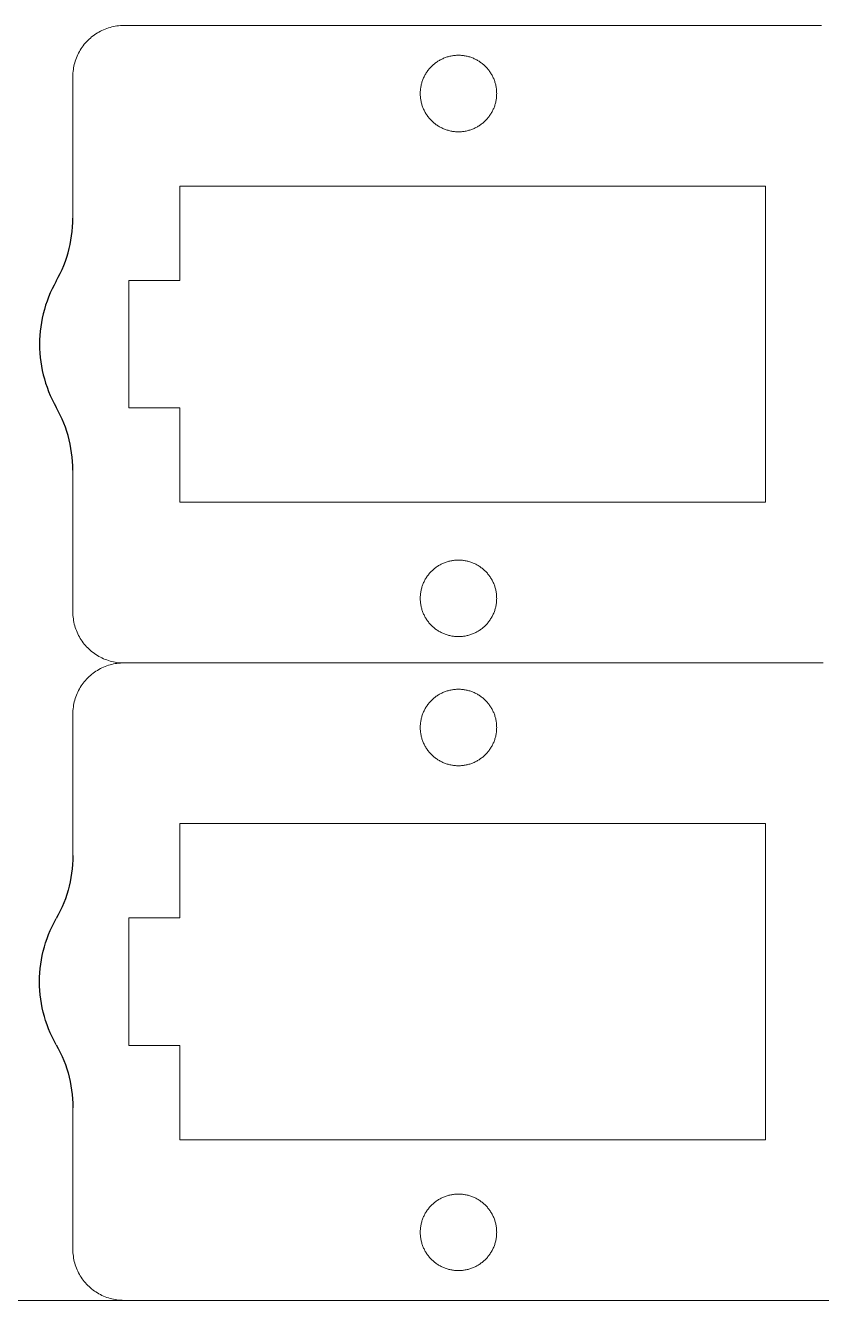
# Model space of a CAD drawing. Header units: millimetres. Extents: x -87 to 69, y -57 to 280.
# Drawn here: x -41.3 to -10.1, y 86.6 to 136.6 of the extents above; entities that cross this region are included whole.
import ezdxf

# ---------------------------------------------------------------- set-up
doc = ezdxf.new("R2010")
doc.units = ezdxf.units.MM
doc.header["$MEASUREMENT"] = 0
doc.layers.add('Predeterminado', color=18, linetype='Continuous', true_color=0x000000)

msp = doc.modelspace()

# ---------------------------------------------------------------- linework, layer by layer
at = {"layer": 'Predeterminado', "lineweight": 9}
for points in [[(-37.488, 136.619), (-37.556, 136.618), (-37.624, 136.614), (-37.692, 136.608), (-37.76, 136.6), (-37.828, 136.59), (-37.895, 136.577), (-37.961, 136.562), (-38.027, 136.545), (-38.093, 136.525), (-38.157, 136.503), (-38.221, 136.479), (-38.285, 136.453), (-38.347, 136.425), (-38.408, 136.395), (-38.468, 136.362), (-38.527, 136.328), (-38.585, 136.291), (-38.641, 136.253), (-38.696, 136.213), (-38.75, 136.17), (-38.802, 136.126), (-38.853, 136.081), (-38.902, 136.033), (-38.949, 135.984), (-38.995, 135.933), (-39.039, 135.881), (-39.081, 135.827), (-39.122, 135.772), (-39.16, 135.716), (-39.197, 135.658), (-39.231, 135.599), (-39.263, 135.539), (-39.294, 135.478), (-39.322, 135.416), (-39.348, 135.353), (-39.372, 135.289), (-39.394, 135.224), (-39.414, 135.158), (-39.431, 135.092), (-39.446, 135.026), (-39.459, 134.959), (-39.469, 134.891), (-39.477, 134.823), (-39.483, 134.755), (-39.487, 134.687), (-39.488, 134.619)], [(-10.102, 136.619), (-37.488, 136.619)], [(-39.488, 134.619), (-39.488, 129.062)], [(-35.295, 126.619), (-35.295, 130.319), (-35.294, 130.319), (-12.295, 130.319), (-12.295, 130.318), (-12.295, 117.919), (-12.296, 117.919), (-35.295, 117.919), (-35.295, 117.919), (-35.295, 121.619)], [(-35.295, 121.619), (-35.295, 121.619), (-37.295, 121.619), (-37.295, 121.619), (-37.295, 126.619), (-37.295, 126.619), (-35.295, 126.619)], [(-39.488, 119.175), (-39.488, 113.619)], [(-39.488, 113.619), (-39.487, 113.551), (-39.483, 113.482), (-39.477, 113.414), (-39.469, 113.347), (-39.459, 113.279), (-39.446, 113.212), (-39.431, 113.145), (-39.414, 113.079), (-39.394, 113.014), (-39.372, 112.949), (-39.348, 112.885), (-39.322, 112.822), (-39.294, 112.76), (-39.263, 112.699), (-39.231, 112.639), (-39.197, 112.58), (-39.16, 112.522), (-39.122, 112.466), (-39.081, 112.41), (-39.039, 112.357), (-38.995, 112.304), (-38.949, 112.254), (-38.902, 112.205), (-38.853, 112.157), (-38.802, 112.111), (-38.75, 112.067), (-38.696, 112.025), (-38.641, 111.985), (-38.585, 111.947), (-38.527, 111.91), (-38.468, 111.876), (-38.408, 111.843), (-38.347, 111.813), (-38.285, 111.784), (-38.221, 111.758), (-38.157, 111.734), (-38.093, 111.713), (-38.027, 111.693), (-37.961, 111.676), (-37.895, 111.661), (-37.828, 111.648), (-37.76, 111.638), (-37.692, 111.629), (-37.624, 111.624), (-37.556, 111.62), (-37.488, 111.619)], [(-39.488, 109.619), (-39.487, 109.687), (-39.483, 109.755), (-39.477, 109.823), (-39.469, 109.891), (-39.459, 109.959), (-39.446, 110.026), (-39.431, 110.092), (-39.414, 110.158), (-39.394, 110.224), (-39.372, 110.289), (-39.348, 110.353), (-39.322, 110.416), (-39.294, 110.478), (-39.263, 110.539), (-39.231, 110.599), (-39.197, 110.658), (-39.16, 110.716), (-39.122, 110.772), (-39.081, 110.827), (-39.039, 110.881), (-38.995, 110.933), (-38.949, 110.984), (-38.902, 111.033), (-38.853, 111.081), (-38.802, 111.126), (-38.75, 111.17), (-38.696, 111.213), (-38.641, 111.253), (-38.585, 111.291), (-38.527, 111.328), (-38.468, 111.362), (-38.408, 111.395), (-38.347, 111.425), (-38.285, 111.453), (-38.221, 111.479), (-38.157, 111.503), (-38.093, 111.525), (-38.027, 111.545), (-37.961, 111.562), (-37.895, 111.577), (-37.828, 111.59), (-37.76, 111.6), (-37.692, 111.608), (-37.624, 111.614), (-37.556, 111.618), (-37.488, 111.619)], [(-37.488, 111.619), (-10.102, 111.619)], [(-37.488, 111.619), (-10.102, 111.619)], [(-10.102, 111.619), (-10.033, 111.62)], [(-10.102, 111.619), (-10.033, 111.618)], [(-39.488, 104.062), (-39.488, 109.619)], [(-35.295, 96.619), (-35.295, 92.919), (-35.294, 92.919), (-12.295, 92.919), (-12.295, 92.92), (-12.295, 105.319), (-12.296, 105.319), (-35.295, 105.319), (-35.295, 105.319), (-35.295, 101.619)], [(-35.295, 101.619), (-35.295, 101.619), (-37.295, 101.619), (-37.295, 101.619), (-37.295, 96.619), (-37.295, 96.619), (-35.295, 96.619)], [(-39.488, 88.619), (-39.488, 94.175)], [(-37.488, 86.619), (-37.556, 86.62), (-37.624, 86.624), (-37.692, 86.629), (-37.76, 86.638), (-37.828, 86.648), (-37.895, 86.661), (-37.961, 86.676), (-38.027, 86.693), (-38.093, 86.713), (-38.157, 86.734), (-38.221, 86.758), (-38.285, 86.784), (-38.347, 86.813), (-38.408, 86.843), (-38.468, 86.876), (-38.527, 86.91), (-38.585, 86.947), (-38.641, 86.985), (-38.696, 87.025), (-38.75, 87.067), (-38.802, 87.111), (-38.853, 87.157), (-38.902, 87.205), (-38.949, 87.254), (-38.995, 87.304), (-39.039, 87.357), (-39.081, 87.41), (-39.122, 87.466), (-39.16, 87.522), (-39.197, 87.58), (-39.231, 87.639), (-39.263, 87.699), (-39.294, 87.76), (-39.322, 87.822), (-39.348, 87.885), (-39.372, 87.949), (-39.394, 88.014), (-39.414, 88.079), (-39.431, 88.145), (-39.446, 88.212), (-39.459, 88.279), (-39.469, 88.347), (-39.477, 88.414), (-39.483, 88.482), (-39.487, 88.551), (-39.488, 88.619)], [(21.284, 86.619), (21.281, 86.619), (21.271, 86.619), (21.233, 86.619), (21.081, 86.619), (20.487, 86.619), (18.234, 86.619), (10.191, 86.618), (-14.216, 86.616), (-38.622, 86.614), (-46.665, 86.613), (-48.918, 86.613), (-49.512, 86.613), (-49.664, 86.613), (-49.703, 86.613), (-49.712, 86.613), (-49.716, 86.613)], [(-10.102, 86.619), (-37.488, 86.619)]]:
    msp.add_lwpolyline(points, dxfattribs=at)
for points in [[(-24.352, 132.451), (-24.391, 132.451), (-24.429, 132.453), (-24.468, 132.455), (-24.506, 132.459), (-24.543, 132.463), (-24.581, 132.468), (-24.618, 132.474), (-24.654, 132.481), (-24.691, 132.489), (-24.727, 132.498), (-24.763, 132.508), (-24.798, 132.518), (-24.833, 132.53), (-24.868, 132.542), (-24.902, 132.555), (-24.936, 132.569), (-24.97, 132.583), (-25.003, 132.599), (-25.035, 132.615), (-25.067, 132.632), (-25.099, 132.65), (-25.13, 132.668), (-25.161, 132.687), (-25.191, 132.707), (-25.221, 132.728), (-25.25, 132.749), (-25.278, 132.771), (-25.306, 132.793), (-25.334, 132.817), (-25.361, 132.841), (-25.387, 132.865), (-25.413, 132.89), (-25.438, 132.916), (-25.463, 132.942), (-25.486, 132.969), (-25.51, 132.997), (-25.532, 133.025), (-25.554, 133.053), (-25.576, 133.083), (-25.596, 133.112), (-25.616, 133.142), (-25.635, 133.173), (-25.654, 133.204), (-25.671, 133.236), (-25.688, 133.268), (-25.704, 133.301), (-25.72, 133.334), (-25.734, 133.367), (-25.748, 133.401), (-25.761, 133.435), (-25.773, 133.47), (-25.785, 133.505), (-25.795, 133.54), (-25.805, 133.576), (-25.814, 133.612), (-25.822, 133.649), (-25.829, 133.685), (-25.835, 133.723), (-25.84, 133.76), (-25.845, 133.798), (-25.848, 133.836), (-25.85, 133.874), (-25.852, 133.912), (-25.852, 133.951), (-25.852, 133.99), (-25.85, 134.028), (-25.848, 134.066), (-25.845, 134.104), (-25.84, 134.142), (-25.835, 134.179), (-25.829, 134.217), (-25.822, 134.253), (-25.814, 134.29), (-25.805, 134.326), (-25.795, 134.362), (-25.785, 134.397), (-25.773, 134.432), (-25.761, 134.467), (-25.748, 134.501), (-25.734, 134.535), (-25.72, 134.568), (-25.704, 134.601), (-25.688, 134.634), (-25.671, 134.666), (-25.654, 134.698), (-25.635, 134.729), (-25.616, 134.759), (-25.596, 134.79), (-25.576, 134.819), (-25.554, 134.848), (-25.532, 134.877), (-25.51, 134.905), (-25.486, 134.933), (-25.463, 134.96), (-25.438, 134.986), (-25.413, 135.012), (-25.387, 135.037), (-25.361, 135.061), (-25.334, 135.085), (-25.306, 135.108), (-25.278, 135.131), (-25.25, 135.153), (-25.221, 135.174), (-25.191, 135.195), (-25.161, 135.215), (-25.13, 135.234), (-25.099, 135.252), (-25.067, 135.27), (-25.035, 135.287), (-25.003, 135.303), (-24.97, 135.318), (-24.936, 135.333), (-24.902, 135.347), (-24.868, 135.36), (-24.833, 135.372), (-24.798, 135.384), (-24.763, 135.394), (-24.727, 135.404), (-24.691, 135.413), (-24.654, 135.421), (-24.618, 135.428), (-24.581, 135.434), (-24.543, 135.439), (-24.506, 135.443), (-24.468, 135.447), (-24.429, 135.449), (-24.391, 135.451), (-24.352, 135.451), (-24.313, 135.451), (-24.275, 135.449), (-24.237, 135.447), (-24.199, 135.443), (-24.161, 135.439), (-24.124, 135.434), (-24.087, 135.428), (-24.05, 135.421), (-24.013, 135.413), (-23.977, 135.404), (-23.942, 135.394), (-23.906, 135.384), (-23.871, 135.372), (-23.836, 135.36), (-23.802, 135.347), (-23.768, 135.333), (-23.735, 135.318), (-23.702, 135.303), (-23.669, 135.287), (-23.637, 135.27), (-23.606, 135.252), (-23.574, 135.234), (-23.544, 135.215), (-23.514, 135.195), (-23.484, 135.174), (-23.455, 135.153), (-23.426, 135.131), (-23.398, 135.108), (-23.371, 135.085), (-23.344, 135.061), (-23.317, 135.037), (-23.292, 135.012), (-23.266, 134.986), (-23.242, 134.96), (-23.218, 134.933), (-23.195, 134.905), (-23.172, 134.877), (-23.15, 134.848), (-23.129, 134.819), (-23.108, 134.79), (-23.089, 134.759), (-23.069, 134.729), (-23.051, 134.698), (-23.033, 134.666), (-23.016, 134.634), (-23, 134.601), (-22.985, 134.568), (-22.97, 134.535), (-22.956, 134.501), (-22.943, 134.467), (-22.931, 134.432), (-22.92, 134.397), (-22.909, 134.362), (-22.899, 134.326), (-22.891, 134.29), (-22.883, 134.253), (-22.876, 134.217), (-22.869, 134.179), (-22.864, 134.142), (-22.86, 134.104), (-22.857, 134.066), (-22.854, 134.028), (-22.853, 133.99), (-22.852, 133.951), (-22.853, 133.912), (-22.854, 133.874), (-22.857, 133.836), (-22.86, 133.798), (-22.864, 133.76), (-22.869, 133.723), (-22.876, 133.685), (-22.883, 133.649), (-22.891, 133.612), (-22.899, 133.576), (-22.909, 133.54), (-22.92, 133.505), (-22.931, 133.47), (-22.943, 133.435), (-22.956, 133.401), (-22.97, 133.367), (-22.985, 133.334), (-23, 133.301), (-23.016, 133.268), (-23.033, 133.236), (-23.051, 133.204), (-23.069, 133.173), (-23.089, 133.142), (-23.108, 133.112), (-23.129, 133.083), (-23.15, 133.053), (-23.172, 133.025), (-23.195, 132.997), (-23.218, 132.969), (-23.242, 132.942), (-23.266, 132.916), (-23.292, 132.89), (-23.317, 132.865), (-23.344, 132.841), (-23.371, 132.817), (-23.398, 132.793), (-23.426, 132.771), (-23.455, 132.749), (-23.484, 132.728), (-23.514, 132.707), (-23.544, 132.687), (-23.574, 132.668), (-23.606, 132.65), (-23.637, 132.632), (-23.669, 132.615), (-23.702, 132.599), (-23.735, 132.583), (-23.768, 132.569), (-23.802, 132.555), (-23.836, 132.542), (-23.871, 132.53), (-23.906, 132.518), (-23.942, 132.508), (-23.977, 132.498), (-24.013, 132.489), (-24.05, 132.481), (-24.087, 132.474), (-24.124, 132.468), (-24.161, 132.463), (-24.199, 132.459), (-24.237, 132.455), (-24.275, 132.453), (-24.313, 132.451)], [(-24.352, 112.651), (-24.391, 112.651), (-24.43, 112.653), (-24.468, 112.655), (-24.506, 112.659), (-24.543, 112.663), (-24.581, 112.668), (-24.618, 112.674), (-24.655, 112.681), (-24.691, 112.689), (-24.727, 112.698), (-24.763, 112.708), (-24.798, 112.718), (-24.833, 112.73), (-24.868, 112.742), (-24.902, 112.755), (-24.936, 112.769), (-24.97, 112.783), (-25.003, 112.799), (-25.035, 112.815), (-25.067, 112.832), (-25.099, 112.85), (-25.13, 112.868), (-25.161, 112.887), (-25.191, 112.907), (-25.221, 112.928), (-25.25, 112.949), (-25.279, 112.971), (-25.307, 112.993), (-25.334, 113.017), (-25.361, 113.041), (-25.387, 113.065), (-25.413, 113.09), (-25.438, 113.116), (-25.463, 113.142), (-25.487, 113.169), (-25.51, 113.197), (-25.533, 113.225), (-25.554, 113.253), (-25.576, 113.283), (-25.596, 113.312), (-25.616, 113.342), (-25.635, 113.373), (-25.654, 113.404), (-25.671, 113.436), (-25.688, 113.468), (-25.705, 113.501), (-25.72, 113.534), (-25.735, 113.567), (-25.748, 113.601), (-25.761, 113.635), (-25.774, 113.67), (-25.785, 113.705), (-25.796, 113.74), (-25.805, 113.776), (-25.814, 113.812), (-25.822, 113.849), (-25.829, 113.885), (-25.835, 113.923), (-25.84, 113.96), (-25.845, 113.998), (-25.848, 114.036), (-25.851, 114.074), (-25.852, 114.112), (-25.853, 114.151), (-25.852, 114.19), (-25.851, 114.228), (-25.848, 114.266), (-25.845, 114.304), (-25.84, 114.342), (-25.835, 114.379), (-25.829, 114.417), (-25.822, 114.453), (-25.814, 114.49), (-25.805, 114.526), (-25.796, 114.562), (-25.785, 114.597), (-25.774, 114.632), (-25.761, 114.667), (-25.748, 114.701), (-25.735, 114.735), (-25.72, 114.768), (-25.705, 114.801), (-25.688, 114.834), (-25.671, 114.866), (-25.654, 114.898), (-25.635, 114.929), (-25.616, 114.959), (-25.596, 114.99), (-25.576, 115.019), (-25.554, 115.048), (-25.533, 115.077), (-25.51, 115.105), (-25.487, 115.133), (-25.463, 115.16), (-25.438, 115.186), (-25.413, 115.212), (-25.387, 115.237), (-25.361, 115.261), (-25.334, 115.285), (-25.307, 115.308), (-25.279, 115.331), (-25.25, 115.353), (-25.221, 115.374), (-25.191, 115.395), (-25.161, 115.415), (-25.13, 115.434), (-25.099, 115.452), (-25.067, 115.47), (-25.035, 115.487), (-25.003, 115.503), (-24.97, 115.518), (-24.936, 115.533), (-24.902, 115.547), (-24.868, 115.56), (-24.833, 115.572), (-24.798, 115.584), (-24.763, 115.594), (-24.727, 115.604), (-24.691, 115.613), (-24.655, 115.621), (-24.618, 115.628), (-24.581, 115.634), (-24.543, 115.639), (-24.506, 115.643), (-24.468, 115.647), (-24.43, 115.649), (-24.391, 115.651), (-24.352, 115.651), (-24.314, 115.651), (-24.275, 115.649), (-24.237, 115.647), (-24.199, 115.643), (-24.161, 115.639), (-24.124, 115.634), (-24.087, 115.628), (-24.05, 115.621), (-24.014, 115.613), (-23.978, 115.604), (-23.942, 115.594), (-23.906, 115.584), (-23.871, 115.572), (-23.837, 115.56), (-23.802, 115.547), (-23.769, 115.533), (-23.735, 115.518), (-23.702, 115.503), (-23.67, 115.487), (-23.637, 115.47), (-23.606, 115.452), (-23.575, 115.434), (-23.544, 115.415), (-23.514, 115.395), (-23.484, 115.374), (-23.455, 115.353), (-23.426, 115.331), (-23.398, 115.308), (-23.371, 115.285), (-23.344, 115.261), (-23.317, 115.237), (-23.292, 115.212), (-23.267, 115.186), (-23.242, 115.16), (-23.218, 115.133), (-23.195, 115.105), (-23.172, 115.077), (-23.15, 115.048), (-23.129, 115.019), (-23.109, 114.99), (-23.089, 114.959), (-23.07, 114.929), (-23.051, 114.898), (-23.033, 114.866), (-23.017, 114.834), (-23, 114.801), (-22.985, 114.768), (-22.97, 114.735), (-22.956, 114.701), (-22.943, 114.667), (-22.931, 114.632), (-22.92, 114.597), (-22.909, 114.562), (-22.9, 114.526), (-22.891, 114.49), (-22.883, 114.453), (-22.876, 114.417), (-22.87, 114.379), (-22.864, 114.342), (-22.86, 114.304), (-22.857, 114.266), (-22.854, 114.228), (-22.853, 114.19), (-22.852, 114.151), (-22.853, 114.112), (-22.854, 114.074), (-22.857, 114.036), (-22.86, 113.998), (-22.864, 113.96), (-22.87, 113.923), (-22.876, 113.885), (-22.883, 113.849), (-22.891, 113.812), (-22.9, 113.776), (-22.909, 113.74), (-22.92, 113.705), (-22.931, 113.67), (-22.943, 113.635), (-22.956, 113.601), (-22.97, 113.567), (-22.985, 113.534), (-23, 113.501), (-23.017, 113.468), (-23.033, 113.436), (-23.051, 113.404), (-23.07, 113.373), (-23.089, 113.342), (-23.109, 113.312), (-23.129, 113.283), (-23.15, 113.253), (-23.172, 113.225), (-23.195, 113.197), (-23.218, 113.169), (-23.242, 113.142), (-23.267, 113.116), (-23.292, 113.09), (-23.317, 113.065), (-23.344, 113.041), (-23.371, 113.017), (-23.398, 112.993), (-23.426, 112.971), (-23.455, 112.949), (-23.484, 112.928), (-23.514, 112.907), (-23.544, 112.887), (-23.575, 112.868), (-23.606, 112.85), (-23.637, 112.832), (-23.67, 112.815), (-23.702, 112.799), (-23.735, 112.783), (-23.769, 112.769), (-23.802, 112.755), (-23.837, 112.742), (-23.871, 112.73), (-23.906, 112.718), (-23.942, 112.708), (-23.978, 112.698), (-24.014, 112.689), (-24.05, 112.681), (-24.087, 112.674), (-24.124, 112.668), (-24.161, 112.663), (-24.199, 112.659), (-24.237, 112.655), (-24.275, 112.653), (-24.314, 112.651)], [(-24.352, 110.587), (-24.391, 110.586), (-24.43, 110.585), (-24.468, 110.583), (-24.506, 110.579), (-24.543, 110.575), (-24.581, 110.57), (-24.618, 110.563), (-24.655, 110.556), (-24.691, 110.548), (-24.727, 110.54), (-24.763, 110.53), (-24.798, 110.519), (-24.833, 110.508), (-24.868, 110.496), (-24.902, 110.483), (-24.936, 110.469), (-24.97, 110.454), (-25.003, 110.439), (-25.035, 110.423), (-25.067, 110.406), (-25.099, 110.388), (-25.13, 110.37), (-25.161, 110.351), (-25.191, 110.331), (-25.221, 110.31), (-25.25, 110.289), (-25.279, 110.267), (-25.307, 110.244), (-25.334, 110.221), (-25.361, 110.197), (-25.387, 110.173), (-25.413, 110.148), (-25.438, 110.122), (-25.463, 110.095), (-25.487, 110.069), (-25.51, 110.041), (-25.533, 110.013), (-25.554, 109.984), (-25.576, 109.955), (-25.596, 109.926), (-25.616, 109.895), (-25.635, 109.865), (-25.654, 109.833), (-25.671, 109.802), (-25.688, 109.77), (-25.705, 109.737), (-25.72, 109.704), (-25.735, 109.671), (-25.748, 109.637), (-25.761, 109.603), (-25.774, 109.568), (-25.785, 109.533), (-25.796, 109.497), (-25.805, 109.462), (-25.814, 109.426), (-25.822, 109.389), (-25.829, 109.352), (-25.835, 109.315), (-25.84, 109.278), (-25.845, 109.24), (-25.848, 109.202), (-25.851, 109.164), (-25.852, 109.126), (-25.853, 109.087), (-25.852, 109.048), (-25.851, 109.01), (-25.848, 108.971), (-25.845, 108.933), (-25.84, 108.896), (-25.835, 108.858), (-25.829, 108.821), (-25.822, 108.785), (-25.814, 108.748), (-25.805, 108.712), (-25.796, 108.676), (-25.785, 108.641), (-25.774, 108.606), (-25.761, 108.571), (-25.748, 108.537), (-25.735, 108.503), (-25.72, 108.47), (-25.705, 108.436), (-25.688, 108.404), (-25.671, 108.372), (-25.654, 108.34), (-25.635, 108.309), (-25.616, 108.278), (-25.596, 108.248), (-25.576, 108.218), (-25.554, 108.189), (-25.533, 108.161), (-25.51, 108.133), (-25.487, 108.105), (-25.463, 108.078), (-25.438, 108.052), (-25.413, 108.026), (-25.387, 108.001), (-25.361, 107.976), (-25.334, 107.953), (-25.307, 107.929), (-25.279, 107.907), (-25.25, 107.885), (-25.221, 107.864), (-25.191, 107.843), (-25.161, 107.823), (-25.13, 107.804), (-25.099, 107.786), (-25.067, 107.768), (-25.035, 107.751), (-25.003, 107.735), (-24.97, 107.719), (-24.936, 107.705), (-24.902, 107.691), (-24.868, 107.678), (-24.833, 107.666), (-24.798, 107.654), (-24.763, 107.644), (-24.727, 107.634), (-24.691, 107.625), (-24.655, 107.617), (-24.618, 107.61), (-24.581, 107.604), (-24.543, 107.599), (-24.506, 107.595), (-24.468, 107.591), (-24.43, 107.589), (-24.391, 107.587), (-24.352, 107.587), (-24.314, 107.587), (-24.275, 107.589), (-24.237, 107.591), (-24.199, 107.595), (-24.161, 107.599), (-24.124, 107.604), (-24.087, 107.61), (-24.05, 107.617), (-24.014, 107.625), (-23.978, 107.634), (-23.942, 107.644), (-23.906, 107.654), (-23.871, 107.666), (-23.837, 107.678), (-23.802, 107.691), (-23.769, 107.705), (-23.735, 107.719), (-23.702, 107.735), (-23.67, 107.751), (-23.637, 107.768), (-23.606, 107.786), (-23.575, 107.804), (-23.544, 107.823), (-23.514, 107.843), (-23.484, 107.864), (-23.455, 107.885), (-23.426, 107.907), (-23.398, 107.929), (-23.371, 107.953), (-23.344, 107.976), (-23.317, 108.001), (-23.292, 108.026), (-23.267, 108.052), (-23.242, 108.078), (-23.218, 108.105), (-23.195, 108.133), (-23.172, 108.161), (-23.15, 108.189), (-23.129, 108.218), (-23.109, 108.248), (-23.089, 108.278), (-23.07, 108.309), (-23.051, 108.34), (-23.033, 108.372), (-23.017, 108.404), (-23, 108.436), (-22.985, 108.47), (-22.97, 108.503), (-22.956, 108.537), (-22.943, 108.571), (-22.931, 108.606), (-22.92, 108.641), (-22.909, 108.676), (-22.9, 108.712), (-22.891, 108.748), (-22.883, 108.785), (-22.876, 108.821), (-22.87, 108.858), (-22.864, 108.896), (-22.86, 108.933), (-22.857, 108.971), (-22.854, 109.01), (-22.853, 109.048), (-22.852, 109.087), (-22.853, 109.126), (-22.854, 109.164), (-22.857, 109.202), (-22.86, 109.24), (-22.864, 109.278), (-22.87, 109.315), (-22.876, 109.352), (-22.883, 109.389), (-22.891, 109.426), (-22.9, 109.462), (-22.909, 109.497), (-22.92, 109.533), (-22.931, 109.568), (-22.943, 109.603), (-22.956, 109.637), (-22.97, 109.671), (-22.985, 109.704), (-23, 109.737), (-23.017, 109.77), (-23.033, 109.802), (-23.051, 109.833), (-23.07, 109.865), (-23.089, 109.895), (-23.109, 109.926), (-23.129, 109.955), (-23.15, 109.984), (-23.172, 110.013), (-23.195, 110.041), (-23.218, 110.069), (-23.242, 110.095), (-23.267, 110.122), (-23.292, 110.148), (-23.317, 110.173), (-23.344, 110.197), (-23.371, 110.221), (-23.398, 110.244), (-23.426, 110.267), (-23.455, 110.289), (-23.484, 110.31), (-23.514, 110.331), (-23.544, 110.351), (-23.575, 110.37), (-23.606, 110.388), (-23.637, 110.406), (-23.67, 110.423), (-23.702, 110.439), (-23.735, 110.454), (-23.769, 110.469), (-23.802, 110.483), (-23.837, 110.496), (-23.871, 110.508), (-23.906, 110.519), (-23.942, 110.53), (-23.978, 110.54), (-24.014, 110.548), (-24.05, 110.556), (-24.087, 110.563), (-24.124, 110.57), (-24.161, 110.575), (-24.199, 110.579), (-24.237, 110.583), (-24.275, 110.585), (-24.314, 110.586)], [(-24.352, 90.787), (-24.391, 90.786), (-24.429, 90.785), (-24.468, 90.783), (-24.506, 90.779), (-24.543, 90.775), (-24.581, 90.77), (-24.618, 90.763), (-24.654, 90.756), (-24.691, 90.748), (-24.727, 90.74), (-24.763, 90.73), (-24.798, 90.719), (-24.833, 90.708), (-24.868, 90.696), (-24.902, 90.683), (-24.936, 90.669), (-24.97, 90.654), (-25.003, 90.639), (-25.035, 90.623), (-25.067, 90.606), (-25.099, 90.588), (-25.13, 90.57), (-25.161, 90.551), (-25.191, 90.531), (-25.221, 90.51), (-25.25, 90.489), (-25.278, 90.467), (-25.306, 90.444), (-25.334, 90.421), (-25.361, 90.397), (-25.387, 90.373), (-25.413, 90.348), (-25.438, 90.322), (-25.463, 90.295), (-25.486, 90.269), (-25.51, 90.241), (-25.532, 90.213), (-25.554, 90.184), (-25.576, 90.155), (-25.596, 90.126), (-25.616, 90.095), (-25.635, 90.065), (-25.654, 90.033), (-25.671, 90.002), (-25.688, 89.97), (-25.704, 89.937), (-25.72, 89.904), (-25.734, 89.871), (-25.748, 89.837), (-25.761, 89.803), (-25.773, 89.768), (-25.785, 89.733), (-25.795, 89.697), (-25.805, 89.662), (-25.814, 89.626), (-25.822, 89.589), (-25.829, 89.552), (-25.835, 89.515), (-25.84, 89.478), (-25.845, 89.44), (-25.848, 89.402), (-25.85, 89.364), (-25.852, 89.326), (-25.852, 89.287), (-25.852, 89.248), (-25.85, 89.21), (-25.848, 89.171), (-25.845, 89.133), (-25.84, 89.096), (-25.835, 89.058), (-25.829, 89.021), (-25.822, 88.985), (-25.814, 88.948), (-25.805, 88.912), (-25.795, 88.876), (-25.785, 88.841), (-25.773, 88.806), (-25.761, 88.771), (-25.748, 88.737), (-25.734, 88.703), (-25.72, 88.67), (-25.704, 88.636), (-25.688, 88.604), (-25.671, 88.572), (-25.654, 88.54), (-25.635, 88.509), (-25.616, 88.478), (-25.596, 88.448), (-25.576, 88.418), (-25.554, 88.389), (-25.532, 88.361), (-25.51, 88.333), (-25.486, 88.305), (-25.463, 88.278), (-25.438, 88.252), (-25.413, 88.226), (-25.387, 88.201), (-25.361, 88.176), (-25.334, 88.153), (-25.306, 88.129), (-25.278, 88.107), (-25.25, 88.085), (-25.221, 88.064), (-25.191, 88.043), (-25.161, 88.023), (-25.13, 88.004), (-25.099, 87.986), (-25.067, 87.968), (-25.035, 87.951), (-25.003, 87.935), (-24.97, 87.919), (-24.936, 87.905), (-24.902, 87.891), (-24.868, 87.878), (-24.833, 87.866), (-24.798, 87.854), (-24.763, 87.844), (-24.727, 87.834), (-24.691, 87.825), (-24.654, 87.817), (-24.618, 87.81), (-24.581, 87.804), (-24.543, 87.799), (-24.506, 87.795), (-24.468, 87.791), (-24.429, 87.789), (-24.391, 87.787), (-24.352, 87.787), (-24.313, 87.787), (-24.275, 87.789), (-24.237, 87.791), (-24.199, 87.795), (-24.161, 87.799), (-24.124, 87.804), (-24.087, 87.81), (-24.05, 87.817), (-24.013, 87.825), (-23.977, 87.834), (-23.942, 87.844), (-23.906, 87.854), (-23.871, 87.866), (-23.836, 87.878), (-23.802, 87.891), (-23.768, 87.905), (-23.735, 87.919), (-23.702, 87.935), (-23.669, 87.951), (-23.637, 87.968), (-23.606, 87.986), (-23.574, 88.004), (-23.544, 88.023), (-23.514, 88.043), (-23.484, 88.064), (-23.455, 88.085), (-23.426, 88.107), (-23.398, 88.129), (-23.371, 88.153), (-23.344, 88.176), (-23.317, 88.201), (-23.292, 88.226), (-23.266, 88.252), (-23.242, 88.278), (-23.218, 88.305), (-23.195, 88.333), (-23.172, 88.361), (-23.15, 88.389), (-23.129, 88.418), (-23.108, 88.448), (-23.089, 88.478), (-23.069, 88.509), (-23.051, 88.54), (-23.033, 88.572), (-23.016, 88.604), (-23, 88.636), (-22.985, 88.67), (-22.97, 88.703), (-22.956, 88.737), (-22.943, 88.771), (-22.931, 88.806), (-22.92, 88.841), (-22.909, 88.876), (-22.899, 88.912), (-22.891, 88.948), (-22.883, 88.985), (-22.876, 89.021), (-22.869, 89.058), (-22.864, 89.096), (-22.86, 89.133), (-22.857, 89.171), (-22.854, 89.21), (-22.853, 89.248), (-22.852, 89.287), (-22.853, 89.326), (-22.854, 89.364), (-22.857, 89.402), (-22.86, 89.44), (-22.864, 89.478), (-22.869, 89.515), (-22.876, 89.552), (-22.883, 89.589), (-22.891, 89.626), (-22.899, 89.662), (-22.909, 89.697), (-22.92, 89.733), (-22.931, 89.768), (-22.943, 89.803), (-22.956, 89.837), (-22.97, 89.871), (-22.985, 89.904), (-23, 89.937), (-23.016, 89.97), (-23.033, 90.002), (-23.051, 90.033), (-23.069, 90.065), (-23.089, 90.095), (-23.108, 90.126), (-23.129, 90.155), (-23.15, 90.184), (-23.172, 90.213), (-23.195, 90.241), (-23.218, 90.269), (-23.242, 90.295), (-23.266, 90.322), (-23.292, 90.348), (-23.317, 90.373), (-23.344, 90.397), (-23.371, 90.421), (-23.398, 90.444), (-23.426, 90.467), (-23.455, 90.489), (-23.484, 90.51), (-23.514, 90.531), (-23.544, 90.551), (-23.574, 90.57), (-23.606, 90.588), (-23.637, 90.606), (-23.669, 90.623), (-23.702, 90.639), (-23.735, 90.654), (-23.768, 90.669), (-23.802, 90.683), (-23.836, 90.696), (-23.871, 90.708), (-23.906, 90.719), (-23.942, 90.73), (-23.977, 90.74), (-24.013, 90.748), (-24.05, 90.756), (-24.087, 90.763), (-24.124, 90.77), (-24.161, 90.775), (-24.199, 90.779), (-24.237, 90.783), (-24.275, 90.785), (-24.313, 90.786)]]:
    msp.add_lwpolyline(points, close=True, dxfattribs=at)
at = {"layer": 'Predeterminado'}
for points in [[(-40.141, 126.591), (-40.059, 126.742), (-39.981, 126.896), (-39.909, 127.053), (-39.843, 127.212), (-39.782, 127.373), (-39.726, 127.536), (-39.677, 127.701), (-39.633, 127.868), (-39.594, 128.036), (-39.562, 128.205), (-39.535, 128.375), (-39.514, 128.546), (-39.5, 128.718), (-39.491, 128.89), (-39.488, 129.062)], [(-40.141, 126.591), (-40.224, 126.439), (-40.301, 126.285), (-40.373, 126.129), (-40.44, 125.97), (-40.501, 125.809), (-40.556, 125.645), (-40.606, 125.48), (-40.65, 125.314), (-40.689, 125.146), (-40.721, 124.976), (-40.748, 124.806), (-40.768, 124.635), (-40.783, 124.463), (-40.792, 124.291), (-40.795, 124.119), (-40.792, 123.947), (-40.783, 123.774), (-40.768, 123.603), (-40.748, 123.432), (-40.721, 123.261), (-40.689, 123.092), (-40.65, 122.924), (-40.606, 122.757), (-40.556, 122.592), (-40.501, 122.429), (-40.44, 122.268), (-40.373, 122.109), (-40.301, 121.952), (-40.224, 121.798), (-40.141, 121.647)], [(-39.488, 119.175), (-39.491, 119.348), (-39.5, 119.52), (-39.514, 119.692), (-39.535, 119.863), (-39.562, 120.033), (-39.594, 120.202), (-39.633, 120.37), (-39.677, 120.537), (-39.726, 120.702), (-39.782, 120.865), (-39.843, 121.026), (-39.909, 121.185), (-39.981, 121.342), (-40.059, 121.496), (-40.141, 121.647)], [(-39.488, 104.062), (-39.491, 103.89), (-39.5, 103.718), (-39.514, 103.546), (-39.535, 103.375), (-39.562, 103.205), (-39.594, 103.036), (-39.633, 102.868), (-39.677, 102.701), (-39.726, 102.536), (-39.782, 102.373), (-39.843, 102.212), (-39.909, 102.053), (-39.981, 101.896), (-40.059, 101.742), (-40.141, 101.591)], [(-40.141, 96.647), (-40.224, 96.798), (-40.301, 96.952), (-40.373, 97.109), (-40.44, 97.268), (-40.501, 97.429), (-40.556, 97.592), (-40.606, 97.757), (-40.65, 97.924), (-40.689, 98.092), (-40.721, 98.261), (-40.748, 98.432), (-40.768, 98.603), (-40.783, 98.774), (-40.792, 98.947), (-40.795, 99.119), (-40.792, 99.291), (-40.783, 99.463), (-40.768, 99.635), (-40.748, 99.806), (-40.721, 99.976), (-40.689, 100.146), (-40.65, 100.314), (-40.606, 100.48), (-40.556, 100.645), (-40.501, 100.809), (-40.44, 100.97), (-40.373, 101.129), (-40.301, 101.285), (-40.224, 101.439), (-40.141, 101.591)], [(-40.141, 96.647), (-40.059, 96.496), (-39.981, 96.342), (-39.909, 96.185), (-39.843, 96.026), (-39.782, 95.865), (-39.726, 95.702), (-39.677, 95.537), (-39.633, 95.37), (-39.594, 95.202), (-39.562, 95.033), (-39.535, 94.863), (-39.514, 94.692), (-39.5, 94.52), (-39.491, 94.348), (-39.488, 94.175)]]:
    msp.add_lwpolyline(points, dxfattribs=at)

doc.saveas('drawing.dxf')
